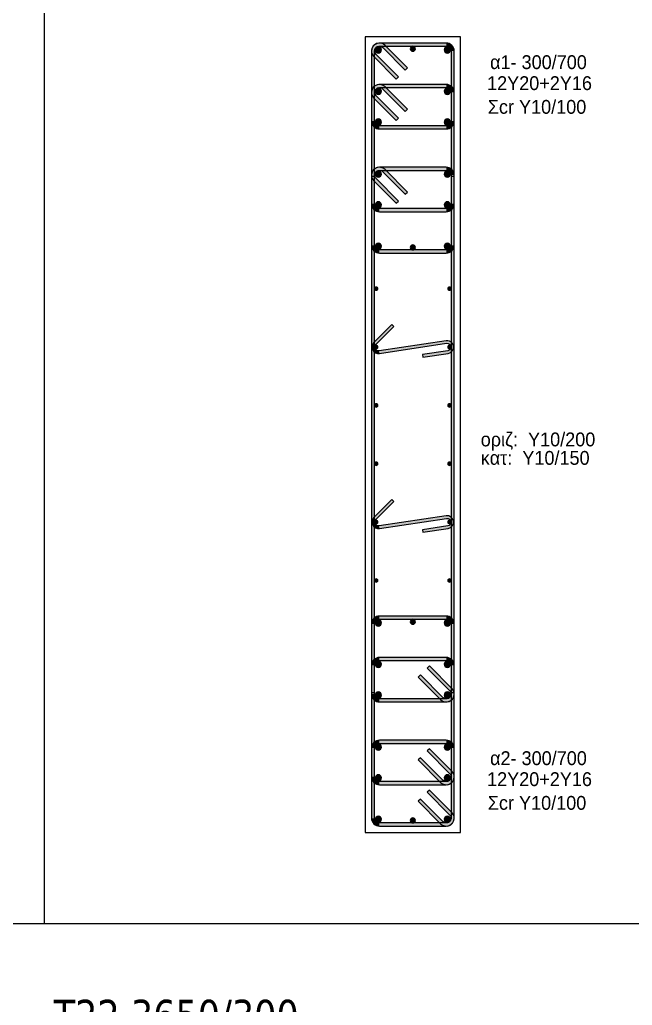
# Model space of a CAD drawing. Header units: millimetres. Extents: x -2171 to 1563, y -1758 to -1505.
# Drawn here: x 25.81 to 35.44, y -1616.9 to -1601.42 of the extents above; entities that cross this region are included whole.
import ezdxf

# ---------------------------------------------------------------- set-up
doc = ezdxf.new("R2010")
doc.units = ezdxf.units.MM
for name, color, linetype in [('Col_Det', 7, 'Continuous'), ('Col_Det_Fill', 7, 'Continuous'), ('Geo_Col_Pro_1', 7, 'Continuous'), ('pinakaki', 153, 'Continuous')]:
    doc.layers.add(name, color=color, linetype=linetype)
doc.styles.add('S1Arl22_b_934_161', font='arial.ttf', dxfattribs={"width": 0.933629, "height": 0.002175})
doc.styles.get("Standard").update_dxf_attribs({"font": 'tahoma.ttf'})

msp = doc.modelspace()

# ---------------------------------------------------------------- hatches: boundary and pattern name
at = {"layer": 'Col_Det_Fill'}
for color, points in [(252, [(31.5203, -1601.8606), (31.5556, -1601.8252, 0.6681786), (31.3422, -1601.9136), (31.3922, -1601.9136, -0.6681786)]), (252, [(31.4672, -1601.8386), (31.4672, -1601.7886, 0.6681786), (31.3788, -1602.002), (31.4142, -1601.9667, -0.6681786)]), (12, [(31.4496, -1601.846, 0.4142136), (31.3996, -1601.896, 0.4142136), (31.4496, -1601.946, 0.4142136), (31.4996, -1601.896, 0.4142136)]), (252, [(32.5172, -1601.8386), (32.5172, -1601.7886), (31.4672, -1601.7886), (31.4672, -1601.8386)]), (252, [(31.8738, -1602.2142), (31.9092, -1602.1788), (31.5556, -1601.8252), (31.5203, -1601.8606)]), (12, [(31.9923, -1601.8386, 0.4142136), (31.9523, -1601.8786, 0.4142136), (31.9923, -1601.9186, 0.4142136), (32.0323, -1601.8786, 0.4142136)]), (12, [(32.5349, -1601.846, 0.4142136), (32.4849, -1601.896, 0.4142136), (32.5349, -1601.946, 0.4142136), (32.5849, -1601.896, 0.4142136)]), (252, [(32.5922, -1601.9136), (32.6422, -1601.9136, 0.4142136), (32.5172, -1601.7886), (32.5172, -1601.8386, -0.4142136)]), (252, [(31.3922, -1601.9136), (31.3422, -1601.9136), (31.3422, -1604.9636), (31.3922, -1604.9636)]), (252, [(31.4142, -1601.9667), (31.3788, -1602.002), (31.7324, -1602.3556), (31.7677, -1602.3202)]), (252, [(32.5922, -1604.9636), (32.6422, -1604.9636), (32.6422, -1601.9136), (32.5922, -1601.9136)]), (252, [(31.5203, -1602.5106), (31.5556, -1602.4752, 0.6681786), (31.3422, -1602.5636), (31.3922, -1602.5636, -0.6681786)]), (252, [(31.4672, -1602.4886), (31.4672, -1602.4386, 0.6681786), (31.3788, -1602.652), (31.4142, -1602.6167, -0.6681786)]), (56, [(31.4496, -1602.496, 0.4142136), (31.3996, -1602.546, 0.4142136), (31.4496, -1602.596, 0.4142136), (31.4996, -1602.546, 0.4142136)]), (252, [(32.5172, -1602.4886), (32.5172, -1602.4386), (31.4672, -1602.4386), (31.4672, -1602.4886)]), (252, [(31.8738, -1602.8642), (31.9092, -1602.8288), (31.5556, -1602.4752), (31.5203, -1602.5106)]), (56, [(32.5349, -1602.496, 0.4142136), (32.4849, -1602.546, 0.4142136), (32.5349, -1602.596, 0.4142136), (32.5849, -1602.546, 0.4142136)]), (252, [(32.5922, -1602.5636), (32.6422, -1602.5636, 0.4142136), (32.5172, -1602.4386), (32.5172, -1602.4886, -0.4142136)]), (252, [(31.3922, -1602.5636), (31.3422, -1602.5636), (31.3422, -1603.0136), (31.3922, -1603.0136)]), (252, [(31.4142, -1602.6167), (31.3788, -1602.652), (31.7324, -1603.0056), (31.7677, -1602.9702)]), (252, [(32.5922, -1603.0136), (32.6422, -1603.0136), (32.6422, -1602.5636), (32.5922, -1602.5636)]), (56, [(31.4496, -1602.9813, 0.4142136), (31.3996, -1603.0313, 0.4142136), (31.4496, -1603.0813, 0.4142136), (31.4996, -1603.0313, 0.4142136)]), (56, [(32.5349, -1602.9813, 0.4142136), (32.4849, -1603.0313, 0.4142136), (32.5349, -1603.0813, 0.4142136), (32.5849, -1603.0313, 0.4142136)]), (252, [(31.3922, -1603.0136), (31.3422, -1603.0136, 0.4142136), (31.4672, -1603.1386), (31.4672, -1603.0886, -0.4142136)]), (252, [(31.4672, -1603.0886), (31.4672, -1603.1386), (32.5172, -1603.1386), (32.5172, -1603.0886)]), (252, [(32.5172, -1603.0886), (32.5172, -1603.1386, 0.4142136), (32.6422, -1603.0136), (32.5922, -1603.0136, -0.4142136)]), (252, [(31.5203, -1603.8106), (31.5556, -1603.7752, 0.6681786), (31.3422, -1603.8636), (31.3922, -1603.8636, -0.6681786)]), (252, [(31.4672, -1603.7886), (31.4672, -1603.7386, 0.6681786), (31.3788, -1603.952), (31.4142, -1603.9167, -0.6681786)]), (252, [(32.5172, -1603.7886), (32.5172, -1603.7386), (31.4672, -1603.7386), (31.4672, -1603.7886)]), (252, [(32.5922, -1603.8636), (32.6422, -1603.8636, 0.4142136), (32.5172, -1603.7386), (32.5172, -1603.7886, -0.4142136)]), (252, [(31.3922, -1603.8636), (31.3422, -1603.8636), (31.3422, -1604.3136), (31.3922, -1604.3136)]), (252, [(31.3922, -1603.8872), (31.3422, -1603.8872), (31.3422, -1611.9901), (31.3922, -1611.9901)]), (56, [(31.4496, -1603.796, 0.4142136), (31.3996, -1603.846, 0.4142136), (31.4496, -1603.896, 0.4142136), (31.4996, -1603.846, 0.4142136)]), (252, [(31.8738, -1604.1642), (31.9092, -1604.1288), (31.5556, -1603.7752), (31.5203, -1603.8106)]), (56, [(32.5349, -1603.796, 0.4142136), (32.4849, -1603.846, 0.4142136), (32.5349, -1603.896, 0.4142136), (32.5849, -1603.846, 0.4142136)]), (252, [(32.5922, -1604.3136), (32.6422, -1604.3136), (32.6422, -1603.8636), (32.5922, -1603.8636)]), (252, [(32.5922, -1611.9901), (32.6422, -1611.9901), (32.6422, -1603.8872), (32.5922, -1603.8872)]), (252, [(31.4142, -1603.9167), (31.3788, -1603.952), (31.7324, -1604.3056), (31.7677, -1604.2702)]), (252, [(31.3922, -1604.3136), (31.3422, -1604.3136, 0.4142136), (31.4672, -1604.4386), (31.4672, -1604.3886, -0.4142136)]), (56, [(31.4496, -1604.2813, 0.4142136), (31.3996, -1604.3313, 0.4142136), (31.4496, -1604.3813, 0.4142136), (31.4996, -1604.3313, 0.4142136)]), (56, [(32.5349, -1604.2813, 0.4142136), (32.4849, -1604.3313, 0.4142136), (32.5349, -1604.3813, 0.4142136), (32.5849, -1604.3313, 0.4142136)]), (252, [(32.5172, -1604.3886), (32.5172, -1604.4386, 0.4142136), (32.6422, -1604.3136), (32.5922, -1604.3136, -0.4142136)]), (252, [(31.4672, -1604.3886), (31.4672, -1604.4386), (32.5172, -1604.4386), (32.5172, -1604.3886)]), (252, [(31.3922, -1604.9636), (31.3422, -1604.9636, 0.4142136), (31.4672, -1605.0886), (31.4672, -1605.0386, -0.4142136)]), (12, [(31.4496, -1604.9313, 0.4142136), (31.3996, -1604.9813, 0.4142136), (31.4496, -1605.0313, 0.4142136), (31.4996, -1604.9813, 0.4142136)]), (12, [(31.9922, -1604.9586, 0.4142136), (31.9522, -1604.9986, 0.4142136), (31.9922, -1605.0386, 0.4142136), (32.0322, -1604.9986, 0.4142136)]), (12, [(32.5349, -1604.9313, 0.4142136), (32.4849, -1604.9813, 0.4142136), (32.5349, -1605.0313, 0.4142136), (32.5849, -1604.9813, 0.4142136)]), (252, [(32.5172, -1605.0386), (32.5172, -1605.0886, 0.4142136), (32.6422, -1604.9636), (32.5922, -1604.9636, -0.4142136)]), (252, [(31.4672, -1605.0386), (31.4672, -1605.0886), (32.5172, -1605.0886), (32.5172, -1605.0386)]), (133, [(31.4172, -1605.6724, 0.4142136), (31.4422, -1605.6474, 0.4142136), (31.4172, -1605.6224, 0.4142136), (31.3922, -1605.6474, 0.4142136)]), (133, [(32.5672, -1605.6724, 0.4142136), (32.5922, -1605.6474, 0.4142136), (32.5672, -1605.6224, 0.4142136), (32.5422, -1605.6474, 0.4142136)]), (252, [(31.3815, -1606.4932), (31.4098, -1606.5215), (31.6926, -1606.2386), (31.6644, -1606.2104)]), (252, [(31.467, -1606.6628), (31.4611, -1606.6232, -0.7233449), (31.4098, -1606.5215), (31.3815, -1606.4932, 0.7233449)]), (133, [(31.4172, -1606.5889, 0.4142136), (31.4422, -1606.5639, 0.4142136), (31.4172, -1606.5389, 0.4142136), (31.3922, -1606.5639, 0.4142136)]), (252, [(32.5233, -1606.5046), (32.5174, -1606.465), (31.4611, -1606.6232), (31.467, -1606.6628)]), (252, [(32.5411, -1606.6232), (32.547, -1606.6628, 1), (32.5174, -1606.465), (32.5233, -1606.5046, -1)]), (133, [(32.5672, -1606.5889, 0.4142136), (32.5922, -1606.5639, 0.4142136), (32.5672, -1606.5389, 0.4142136), (32.5422, -1606.5639, 0.4142136)]), (252, [(32.1455, -1606.6825), (32.1515, -1606.7221), (32.547, -1606.6628), (32.5411, -1606.6232)]), (133, [(31.4172, -1607.5054, 0.4142136), (31.4422, -1607.4804, 0.4142136), (31.4172, -1607.4554, 0.4142136), (31.3922, -1607.4804, 0.4142136)]), (133, [(32.5672, -1607.5054, 0.4142136), (32.5922, -1607.4804, 0.4142136), (32.5672, -1607.4554, 0.4142136), (32.5422, -1607.4804, 0.4142136)]), (133, [(31.4172, -1608.4219, 0.4142136), (31.4422, -1608.3969, 0.4142136), (31.4172, -1608.3719, 0.4142136), (31.3922, -1608.3969, 0.4142136)]), (133, [(32.5672, -1608.4219, 0.4142136), (32.5922, -1608.3969, 0.4142136), (32.5672, -1608.3719, 0.4142136), (32.5422, -1608.3969, 0.4142136)]), (252, [(31.3815, -1609.2426), (31.4098, -1609.2709), (31.6926, -1608.9881), (31.6644, -1608.9598)]), (252, [(31.467, -1609.4123), (31.4611, -1609.3727, -0.7233449), (31.4098, -1609.2709), (31.3815, -1609.2426, 0.7233449)]), (133, [(31.4172, -1609.3384, 0.4142136), (31.4422, -1609.3134, 0.4142136), (31.4172, -1609.2884, 0.4142136), (31.3922, -1609.3134, 0.4142136)]), (252, [(32.5233, -1609.254), (32.5174, -1609.2145), (31.4611, -1609.3727), (31.467, -1609.4123)]), (252, [(32.5411, -1609.3727), (32.547, -1609.4123, 1), (32.5174, -1609.2145), (32.5233, -1609.254, -1)]), (133, [(32.5672, -1609.3384, 0.4142136), (32.5922, -1609.3134, 0.4142136), (32.5672, -1609.2884, 0.4142136), (32.5422, -1609.3134, 0.4142136)]), (252, [(32.1455, -1609.432), (32.1515, -1609.4715), (32.547, -1609.4123), (32.5411, -1609.3727)]), (133, [(31.4172, -1610.2549, 0.4142136), (31.4422, -1610.2299, 0.4142136), (31.4172, -1610.2049, 0.4142136), (31.3922, -1610.2299, 0.4142136)]), (133, [(32.5672, -1610.2549, 0.4142136), (32.5922, -1610.2299, 0.4142136), (32.5672, -1610.2049, 0.4142136), (32.5422, -1610.2299, 0.4142136)]), (252, [(31.4672, -1610.8386), (31.4672, -1610.7886, 0.4142136), (31.3422, -1610.9136), (31.3922, -1610.9136, -0.4142136)]), (12, [(31.4496, -1610.946, 0.4142136), (31.4996, -1610.896, 0.4142136), (31.4496, -1610.846, 0.4142136), (31.3996, -1610.896, 0.4142136)]), (252, [(32.5172, -1610.8386), (32.5172, -1610.7886), (31.4672, -1610.7886), (31.4672, -1610.8386)]), (12, [(31.9923, -1610.9186, 0.4142136), (32.0323, -1610.8786, 0.4142136), (31.9923, -1610.8386, 0.4142136), (31.9523, -1610.8786, 0.4142136)]), (12, [(32.5349, -1610.946, 0.4142136), (32.5849, -1610.896, 0.4142136), (32.5349, -1610.846, 0.4142136), (32.4849, -1610.896, 0.4142136)]), (252, [(32.5922, -1610.9136), (32.6422, -1610.9136, 0.4142136), (32.5172, -1610.7886), (32.5172, -1610.8386, -0.4142136)]), (252, [(31.3922, -1610.9136), (31.3422, -1610.9136), (31.3422, -1613.9636), (31.3922, -1613.9636)]), (252, [(32.5922, -1613.9636), (32.6422, -1613.9636), (32.6422, -1610.9136), (32.5922, -1610.9136)]), (252, [(31.4672, -1611.4886), (31.4672, -1611.4386, 0.4142136), (31.3422, -1611.5636), (31.3922, -1611.5636, -0.4142136)]), (56, [(31.4496, -1611.596, 0.4142136), (31.4996, -1611.546, 0.4142136), (31.4496, -1611.496, 0.4142136), (31.3996, -1611.546, 0.4142136)]), (252, [(32.5172, -1611.4886), (32.5172, -1611.4386), (31.4672, -1611.4386), (31.4672, -1611.4886)]), (56, [(32.5349, -1611.596, 0.4142136), (32.5849, -1611.546, 0.4142136), (32.5349, -1611.496, 0.4142136), (32.4849, -1611.546, 0.4142136)]), (252, [(32.5922, -1611.5636), (32.6422, -1611.5636, 0.4142136), (32.5172, -1611.4386), (32.5172, -1611.4886, -0.4142136)]), (252, [(31.3922, -1611.5636), (31.3422, -1611.5636), (31.3422, -1612.0136), (31.3922, -1612.0136)]), (252, [(32.5703, -1611.9606), (32.6056, -1611.9252), (32.2521, -1611.5717), (32.2167, -1611.607)]), (252, [(32.5922, -1612.0136), (32.6422, -1612.0136), (32.6422, -1611.5636), (32.5922, -1611.5636)]), (252, [(32.1106, -1611.7131), (32.0753, -1611.7485), (32.4288, -1612.102), (32.4642, -1612.0667)]), (252, [(32.5172, -1612.0886), (32.5172, -1612.1386, 0.6681786), (32.6056, -1611.9252), (32.5703, -1611.9606, -0.6681786)]), (252, [(31.3922, -1612.0136), (31.3422, -1612.0136, 0.4142136), (31.4672, -1612.1386), (31.4672, -1612.0886, -0.4142136)]), (56, [(31.4496, -1612.0813, 0.4142136), (31.4996, -1612.0313, 0.4142136), (31.4496, -1611.9813, 0.4142136), (31.3996, -1612.0313, 0.4142136)]), (252, [(31.4672, -1612.0886), (31.4672, -1612.1386), (32.5172, -1612.1386), (32.5172, -1612.0886)]), (252, [(32.4642, -1612.0667), (32.4288, -1612.102, 0.6681786), (32.6422, -1612.0136), (32.5922, -1612.0136, -0.6681786)]), (56, [(32.5349, -1612.0813, 0.4142136), (32.5849, -1612.0313, 0.4142136), (32.5349, -1611.9813, 0.4142136), (32.4849, -1612.0313, 0.4142136)]), (252, [(31.4672, -1612.7886), (31.4672, -1612.7386, 0.4142136), (31.3422, -1612.8636), (31.3922, -1612.8636, -0.4142136)]), (252, [(31.3922, -1612.8636), (31.3422, -1612.8636), (31.3422, -1613.3136), (31.3922, -1613.3136)]), (56, [(31.4496, -1612.896, 0.4142136), (31.4996, -1612.846, 0.4142136), (31.4496, -1612.796, 0.4142136), (31.3996, -1612.846, 0.4142136)]), (252, [(32.5172, -1612.7886), (32.5172, -1612.7386), (31.4672, -1612.7386), (31.4672, -1612.7886)]), (252, [(32.5703, -1613.2606), (32.6056, -1613.2252), (32.2521, -1612.8717), (32.2167, -1612.907)]), (56, [(32.5349, -1612.896, 0.4142136), (32.5849, -1612.846, 0.4142136), (32.5349, -1612.796, 0.4142136), (32.4849, -1612.846, 0.4142136)]), (252, [(32.5922, -1612.8636), (32.6422, -1612.8636, 0.4142136), (32.5172, -1612.7386), (32.5172, -1612.7886, -0.4142136)]), (252, [(32.5922, -1613.3136), (32.6422, -1613.3136), (32.6422, -1612.8636), (32.5922, -1612.8636)]), (252, [(32.1106, -1613.0131), (32.0753, -1613.0485), (32.4288, -1613.402), (32.4642, -1613.3667)]), (252, [(31.3922, -1613.3136), (31.3422, -1613.3136, 0.4142136), (31.4672, -1613.4386), (31.4672, -1613.3886, -0.4142136)]), (56, [(31.4496, -1613.3813, 0.4142136), (31.4996, -1613.3313, 0.4142136), (31.4496, -1613.2813, 0.4142136), (31.3996, -1613.3313, 0.4142136)]), (252, [(32.4642, -1613.3667), (32.4288, -1613.402, 0.6681786), (32.6422, -1613.3136), (32.5922, -1613.3136, -0.6681786)]), (56, [(32.5349, -1613.3813, 0.4142136), (32.5849, -1613.3313, 0.4142136), (32.5349, -1613.2813, 0.4142136), (32.4849, -1613.3313, 0.4142136)]), (252, [(32.5172, -1613.3886), (32.5172, -1613.4386, 0.6681786), (32.6056, -1613.2252), (32.5703, -1613.2606, -0.6681786)]), (252, [(31.4672, -1613.3886), (31.4672, -1613.4386), (32.5172, -1613.4386), (32.5172, -1613.3886)]), (252, [(32.1106, -1613.6631), (32.0753, -1613.6985), (32.4288, -1614.052), (32.4642, -1614.0167)]), (252, [(32.5703, -1613.9106), (32.6056, -1613.8752), (32.2521, -1613.5217), (32.2167, -1613.557)]), (252, [(31.3922, -1613.9636), (31.3422, -1613.9636, 0.4142136), (31.4672, -1614.0886), (31.4672, -1614.0386, -0.4142136)]), (12, [(31.4496, -1614.0313, 0.4142136), (31.4996, -1613.9813, 0.4142136), (31.4496, -1613.9313, 0.4142136), (31.3996, -1613.9813, 0.4142136)]), (12, [(31.9922, -1614.0386, 0.4142136), (32.0322, -1613.9986, 0.4142136), (31.9922, -1613.9586, 0.4142136), (31.9522, -1613.9986, 0.4142136)]), (252, [(32.4642, -1614.0167), (32.4288, -1614.052, 0.6681786), (32.6422, -1613.9636), (32.5922, -1613.9636, -0.6681786)]), (12, [(32.5349, -1614.0313, 0.4142136), (32.5849, -1613.9813, 0.4142136), (32.5349, -1613.9313, 0.4142136), (32.4849, -1613.9813, 0.4142136)]), (252, [(32.5172, -1614.0386), (32.5172, -1614.0886, 0.6681786), (32.6056, -1613.8752), (32.5703, -1613.9106, -0.6681786)]), (252, [(31.4672, -1614.0386), (31.4672, -1614.0886), (32.5172, -1614.0886), (32.5172, -1614.0386)])]:
    msp.add_hatch(color=color, dxfattribs=at).paths.add_polyline_path(points)

# ---------------------------------------------------------------- linework, layer by layer
at = {"layer": 'Col_Det', "color": 7}
for points in [[(32.7422, -1601.6886), (31.2422, -1601.6886)], [(31.2422, -1601.6886), (31.2422, -1614.1886)], [(32.7422, -1614.1886), (32.7422, -1601.6886)], [(32.5172, -1601.7886), (31.4672, -1601.7886)], [(31.4672, -1601.8386), (32.5172, -1601.8386)], [(31.5203, -1601.8606), (31.8738, -1602.2142)], [(31.9092, -1602.1788), (31.5556, -1601.8252)], [(31.3422, -1601.9136), (31.3422, -1604.9636)], [(31.3788, -1602.002), (31.7324, -1602.3556)], [(31.3922, -1604.9636), (31.3922, -1601.9136)], [(31.7677, -1602.3202), (31.4142, -1601.9667)], [(32.5922, -1601.9136), (32.5922, -1604.9636)], [(32.6422, -1604.9636), (32.6422, -1601.9136)], [(31.8738, -1602.2142), (31.9092, -1602.1788)], [(31.7324, -1602.3556), (31.7677, -1602.3202)], [(32.5172, -1602.4386), (31.4672, -1602.4386)], [(31.4672, -1602.4886), (32.5172, -1602.4886)], [(31.5203, -1602.5106), (31.8738, -1602.8642)], [(31.9092, -1602.8288), (31.5556, -1602.4752)], [(31.3422, -1602.5636), (31.3422, -1603.0136)], [(31.3788, -1602.652), (31.7324, -1603.0056)], [(31.3922, -1603.0136), (31.3922, -1602.5636)], [(31.7677, -1602.9702), (31.4142, -1602.6167)], [(32.5922, -1602.5636), (32.5922, -1603.0136)], [(32.6422, -1603.0136), (32.6422, -1602.5636)], [(31.7324, -1603.0056), (31.7677, -1602.9702)], [(31.8738, -1602.8642), (31.9092, -1602.8288)], [(32.5172, -1603.0886), (31.4672, -1603.0886)], [(31.4672, -1603.1386), (32.5172, -1603.1386)], [(32.5172, -1603.7386), (31.4672, -1603.7386)], [(31.3422, -1603.8636), (31.3422, -1604.3136)], [(31.3922, -1603.8872), (31.3422, -1603.8872)], [(31.3422, -1603.8872), (31.3422, -1611.9901)], [(31.3922, -1604.3136), (31.3922, -1603.8636)], [(31.3922, -1611.9901), (31.3922, -1603.8872)], [(31.4672, -1603.7886), (32.5172, -1603.7886)], [(31.5203, -1603.8106), (31.8738, -1604.1642)], [(31.9092, -1604.1288), (31.5556, -1603.7752)], [(32.5922, -1603.8636), (32.5922, -1604.3136)], [(32.6422, -1603.8872), (32.5922, -1603.8872)], [(32.5922, -1603.8872), (32.5922, -1611.9901)], [(32.6422, -1604.3136), (32.6422, -1603.8636)], [(32.6422, -1611.9901), (32.6422, -1603.8872)], [(31.3788, -1603.952), (31.7324, -1604.3056)], [(31.7677, -1604.2702), (31.4142, -1603.9167)], [(31.8738, -1604.1642), (31.9092, -1604.1288)], [(31.7324, -1604.3056), (31.7677, -1604.2702)], [(32.5172, -1604.3886), (31.4672, -1604.3886)], [(31.4672, -1604.4386), (32.5172, -1604.4386)], [(32.5172, -1605.0386), (31.4672, -1605.0386)], [(31.4672, -1605.0886), (32.5172, -1605.0886)], [(31.6644, -1606.2104), (31.3815, -1606.4932)], [(31.6926, -1606.2386), (31.6644, -1606.2104)], [(31.4098, -1606.5215), (31.6926, -1606.2386)], [(32.5174, -1606.465), (31.4611, -1606.6232)], [(31.467, -1606.6628), (32.5233, -1606.5046)], [(32.5411, -1606.6232), (32.1455, -1606.6825)], [(32.1455, -1606.6825), (32.1515, -1606.7221)], [(32.1515, -1606.7221), (32.547, -1606.6628)], [(31.6644, -1608.9598), (31.3815, -1609.2426)], [(31.4098, -1609.2709), (31.6926, -1608.9881)], [(31.6926, -1608.9881), (31.6644, -1608.9598)], [(32.5174, -1609.2145), (31.4611, -1609.3727)], [(31.467, -1609.4123), (32.5233, -1609.254)], [(32.5411, -1609.3727), (32.1455, -1609.432)], [(32.1455, -1609.432), (32.1515, -1609.4715)], [(32.1515, -1609.4715), (32.547, -1609.4123)], [(32.5172, -1610.7886), (31.4672, -1610.7886)], [(31.4672, -1610.8386), (32.5172, -1610.8386)], [(31.3422, -1610.9136), (31.3422, -1613.9636)], [(31.3922, -1613.9636), (31.3922, -1610.9136)], [(32.5922, -1610.9136), (32.5922, -1613.9636)], [(32.6422, -1613.9636), (32.6422, -1610.9136)], [(32.5172, -1611.4386), (31.4672, -1611.4386)], [(31.4672, -1611.4886), (32.5172, -1611.4886)], [(31.3422, -1611.5636), (31.3422, -1612.0136)], [(31.3922, -1612.0136), (31.3922, -1611.5636)], [(32.2521, -1611.5717), (32.2167, -1611.607)], [(32.2167, -1611.607), (32.5703, -1611.9606)], [(32.6056, -1611.9252), (32.2521, -1611.5717)], [(32.5922, -1611.5636), (32.5922, -1612.0136)], [(32.6422, -1612.0136), (32.6422, -1611.5636)], [(32.1106, -1611.7131), (32.0753, -1611.7485)], [(32.0753, -1611.7485), (32.4288, -1612.102)], [(32.4642, -1612.0667), (32.1106, -1611.7131)], [(31.3422, -1611.9901), (31.3922, -1611.9901)], [(32.5172, -1612.0886), (31.4672, -1612.0886)], [(32.5922, -1611.9901), (32.6422, -1611.9901)], [(31.4672, -1612.1386), (32.5172, -1612.1386)], [(31.3422, -1612.8636), (31.3422, -1613.3136)], [(31.3922, -1613.3136), (31.3922, -1612.8636)], [(32.5172, -1612.7386), (31.4672, -1612.7386)], [(31.4672, -1612.7886), (32.5172, -1612.7886)], [(32.2521, -1612.8717), (32.2167, -1612.907)], [(32.6056, -1613.2252), (32.2521, -1612.8717)], [(32.5922, -1612.8636), (32.5922, -1613.3136)], [(32.6422, -1613.3136), (32.6422, -1612.8636)], [(32.1106, -1613.0131), (32.0753, -1613.0485)], [(32.4642, -1613.3667), (32.1106, -1613.0131)], [(32.2167, -1612.907), (32.5703, -1613.2606)], [(32.0753, -1613.0485), (32.4288, -1613.402)], [(32.5172, -1613.3886), (31.4672, -1613.3886)], [(31.4672, -1613.4386), (32.5172, -1613.4386)], [(32.1106, -1613.6631), (32.0753, -1613.6985)], [(32.4642, -1614.0167), (32.1106, -1613.6631)], [(32.2521, -1613.5217), (32.2167, -1613.557)], [(32.2167, -1613.557), (32.5703, -1613.9106)], [(32.6056, -1613.8752), (32.2521, -1613.5217)], [(32.0753, -1613.6985), (32.4288, -1614.052)], [(32.5172, -1614.0386), (31.4672, -1614.0386)], [(31.4672, -1614.0886), (32.5172, -1614.0886)], [(31.2422, -1614.1886), (32.7422, -1614.1886)]]:
    msp.add_lwpolyline(points, dxfattribs=at)
for points in [[(31.5556, -1601.8252, 0.6681786), (31.3422, -1601.9136)], [(31.4672, -1601.7886, 0.6681786), (31.3788, -1602.002)], [(31.3922, -1601.9136, -0.6681786), (31.5203, -1601.8606, -0.6681786)], [(31.4142, -1601.9667, -0.6681786), (31.4672, -1601.8386, -0.6681786)], [(31.4496, -1601.846, 0.4142136), (31.3996, -1601.896, 0.4142136)], [(31.3996, -1601.896, 0.4142136), (31.4496, -1601.946, 0.4142136)], [(31.4996, -1601.896, 0.4142136), (31.4496, -1601.846, 0.4142136)], [(31.4496, -1601.946, 0.4142136), (31.4996, -1601.896, 0.4142136)], [(31.9923, -1601.8386, 0.4142136), (31.9523, -1601.8786, 0.4142136)], [(31.9523, -1601.8786, 0.4142136), (31.9923, -1601.9186, 0.4142136)], [(32.0323, -1601.8786, 0.4142136), (31.9923, -1601.8386, 0.4142136)], [(31.9923, -1601.9186, 0.4142136), (32.0323, -1601.8786, 0.4142136)], [(32.5349, -1601.846, 0.4142136), (32.4849, -1601.896, 0.4142136)], [(32.4849, -1601.896, 0.4142136), (32.5349, -1601.946, 0.4142136)], [(32.6422, -1601.9136, 0.4142136), (32.5172, -1601.7886)], [(32.5172, -1601.8386, -0.4142136), (32.5922, -1601.9136, -0.4142136)], [(32.5849, -1601.896, 0.4142136), (32.5349, -1601.846, 0.4142136)], [(32.5349, -1601.946, 0.4142136), (32.5849, -1601.896, 0.4142136)], [(31.5556, -1602.4752, 0.6681786), (31.3422, -1602.5636)], [(31.4672, -1602.4386, 0.6681786), (31.3788, -1602.652)], [(31.3922, -1602.5636, -0.6681786), (31.5203, -1602.5106, -0.6681786)], [(31.4142, -1602.6167, -0.6681786), (31.4672, -1602.4886, -0.6681786)], [(31.4496, -1602.496, 0.4142136), (31.3996, -1602.546, 0.4142136)], [(31.4996, -1602.546, 0.4142136), (31.4496, -1602.496, 0.4142136)], [(32.5349, -1602.496, 0.4142136), (32.4849, -1602.546, 0.4142136)], [(32.6422, -1602.5636, 0.4142136), (32.5172, -1602.4386)], [(32.5172, -1602.4886, -0.4142136), (32.5922, -1602.5636, -0.4142136)], [(32.5849, -1602.546, 0.4142136), (32.5349, -1602.496, 0.4142136)], [(31.3996, -1602.546, 0.4142136), (31.4496, -1602.596, 0.4142136)], [(31.4496, -1602.596, 0.4142136), (31.4996, -1602.546, 0.4142136)], [(32.4849, -1602.546, 0.4142136), (32.5349, -1602.596, 0.4142136)], [(32.5349, -1602.596, 0.4142136), (32.5849, -1602.546, 0.4142136)], [(31.4496, -1602.9813, 0.4142136), (31.3996, -1603.0313, 0.4142136)], [(31.4996, -1603.0313, 0.4142136), (31.4496, -1602.9813, 0.4142136)], [(32.5349, -1602.9813, 0.4142136), (32.4849, -1603.0313, 0.4142136)], [(32.5849, -1603.0313, 0.4142136), (32.5349, -1602.9813, 0.4142136)], [(31.3422, -1603.0136, 0.4142136), (31.4672, -1603.1386)], [(31.4672, -1603.0886, -0.4142136), (31.3922, -1603.0136, -0.4142136)], [(31.3996, -1603.0313, 0.4142136), (31.4496, -1603.0813, 0.4142136)], [(31.4496, -1603.0813, 0.4142136), (31.4996, -1603.0313, 0.4142136)], [(32.4849, -1603.0313, 0.4142136), (32.5349, -1603.0813, 0.4142136)], [(32.5172, -1603.1386, 0.4142136), (32.6422, -1603.0136)], [(32.5922, -1603.0136, -0.4142136), (32.5172, -1603.0886, -0.4142136)], [(32.5349, -1603.0813, 0.4142136), (32.5849, -1603.0313, 0.4142136)], [(31.5556, -1603.7752, 0.6681786), (31.3422, -1603.8636)], [(31.4672, -1603.7386, 0.6681786), (31.3788, -1603.952)], [(32.6422, -1603.8636, 0.4142136), (32.5172, -1603.7386)], [(31.3922, -1603.8636, -0.6681786), (31.5203, -1603.8106, -0.6681786)], [(31.4142, -1603.9167, -0.6681786), (31.4672, -1603.7886, -0.6681786)], [(31.4496, -1603.796, 0.4142136), (31.3996, -1603.846, 0.4142136)], [(31.3996, -1603.846, 0.4142136), (31.4496, -1603.896, 0.4142136)], [(31.4996, -1603.846, 0.4142136), (31.4496, -1603.796, 0.4142136)], [(31.4496, -1603.896, 0.4142136), (31.4996, -1603.846, 0.4142136)], [(32.5349, -1603.796, 0.4142136), (32.4849, -1603.846, 0.4142136)], [(32.4849, -1603.846, 0.4142136), (32.5349, -1603.896, 0.4142136)], [(32.5172, -1603.7886, -0.4142136), (32.5922, -1603.8636, -0.4142136)], [(32.5849, -1603.846, 0.4142136), (32.5349, -1603.796, 0.4142136)], [(32.5349, -1603.896, 0.4142136), (32.5849, -1603.846, 0.4142136)], [(31.3422, -1604.3136, 0.4142136), (31.4672, -1604.4386)], [(31.4672, -1604.3886, -0.4142136), (31.3922, -1604.3136, -0.4142136)], [(31.4496, -1604.2813, 0.4142136), (31.3996, -1604.3313, 0.4142136)], [(31.3996, -1604.3313, 0.4142136), (31.4496, -1604.3813, 0.4142136)], [(31.4996, -1604.3313, 0.4142136), (31.4496, -1604.2813, 0.4142136)], [(31.4496, -1604.3813, 0.4142136), (31.4996, -1604.3313, 0.4142136)], [(32.5349, -1604.2813, 0.4142136), (32.4849, -1604.3313, 0.4142136)], [(32.4849, -1604.3313, 0.4142136), (32.5349, -1604.3813, 0.4142136)], [(32.5172, -1604.4386, 0.4142136), (32.6422, -1604.3136)], [(32.5922, -1604.3136, -0.4142136), (32.5172, -1604.3886, -0.4142136)], [(32.5849, -1604.3313, 0.4142136), (32.5349, -1604.2813, 0.4142136)], [(32.5349, -1604.3813, 0.4142136), (32.5849, -1604.3313, 0.4142136)], [(31.3422, -1604.9636, 0.4142136), (31.4672, -1605.0886)], [(31.4672, -1605.0386, -0.4142136), (31.3922, -1604.9636, -0.4142136)], [(31.4496, -1604.9313, 0.4142136), (31.3996, -1604.9813, 0.4142136)], [(31.3996, -1604.9813, 0.4142136), (31.4496, -1605.0313, 0.4142136)], [(31.4996, -1604.9813, 0.4142136), (31.4496, -1604.9313, 0.4142136)], [(31.4496, -1605.0313, 0.4142136), (31.4996, -1604.9813, 0.4142136)], [(31.9922, -1604.9586, 0.4142136), (31.9522, -1604.9986, 0.4142136)], [(32.0322, -1604.9986, 0.4142136), (31.9922, -1604.9586, 0.4142136)], [(32.5349, -1604.9313, 0.4142136), (32.4849, -1604.9813, 0.4142136)], [(32.4849, -1604.9813, 0.4142136), (32.5349, -1605.0313, 0.4142136)], [(32.5172, -1605.0886, 0.4142136), (32.6422, -1604.9636)], [(32.5922, -1604.9636, -0.4142136), (32.5172, -1605.0386, -0.4142136)], [(32.5849, -1604.9813, 0.4142136), (32.5349, -1604.9313, 0.4142136)], [(32.5349, -1605.0313, 0.4142136), (32.5849, -1604.9813, 0.4142136)], [(31.9522, -1604.9986, 0.4142136), (31.9922, -1605.0386, 0.4142136)], [(31.9922, -1605.0386, 0.4142136), (32.0322, -1604.9986, 0.4142136)], [(31.4172, -1605.6224, 0.4142136), (31.3922, -1605.6474, 0.4142136)], [(31.3922, -1605.6474, 0.4142136), (31.4172, -1605.6724, 0.4142136)], [(31.4422, -1605.6474, 0.4142136), (31.4172, -1605.6224, 0.4142136)], [(31.4172, -1605.6724, 0.4142136), (31.4422, -1605.6474, 0.4142136)], [(32.5672, -1605.6224, 0.4142136), (32.5422, -1605.6474, 0.4142136)], [(32.5422, -1605.6474, 0.4142136), (32.5672, -1605.6724, 0.4142136)], [(32.5922, -1605.6474, 0.4142136), (32.5672, -1605.6224, 0.4142136)], [(32.5672, -1605.6724, 0.4142136), (32.5922, -1605.6474, 0.4142136)], [(31.3815, -1606.4932, 0.7233449), (31.467, -1606.6628, 0.7233449)], [(31.4611, -1606.6232, -0.7233449), (31.4098, -1606.5215)], [(31.4172, -1606.5389, 0.4142136), (31.3922, -1606.5639, 0.4142136)], [(31.4422, -1606.5639, 0.4142136), (31.4172, -1606.5389, 0.4142136)], [(32.547, -1606.6628, 1), (32.5174, -1606.465)], [(32.5233, -1606.5046, -1), (32.5411, -1606.6232, -1)], [(32.5672, -1606.5389, 0.4142136), (32.5422, -1606.5639, 0.4142136)], [(32.5922, -1606.5639, 0.4142136), (32.5672, -1606.5389, 0.4142136)], [(31.3922, -1606.5639, 0.4142136), (31.4172, -1606.5889, 0.4142136)], [(31.4172, -1606.5889, 0.4142136), (31.4422, -1606.5639, 0.4142136)], [(32.5422, -1606.5639, 0.4142136), (32.5672, -1606.5889, 0.4142136)], [(32.5672, -1606.5889, 0.4142136), (32.5922, -1606.5639, 0.4142136)], [(31.4172, -1607.4554, 0.4142136), (31.3922, -1607.4804, 0.4142136)], [(31.4422, -1607.4804, 0.4142136), (31.4172, -1607.4554, 0.4142136)], [(32.5672, -1607.4554, 0.4142136), (32.5422, -1607.4804, 0.4142136)], [(32.5922, -1607.4804, 0.4142136), (32.5672, -1607.4554, 0.4142136)], [(31.3922, -1607.4804, 0.4142136), (31.4172, -1607.5054, 0.4142136)], [(31.4172, -1607.5054, 0.4142136), (31.4422, -1607.4804, 0.4142136)], [(32.5422, -1607.4804, 0.4142136), (32.5672, -1607.5054, 0.4142136)], [(32.5672, -1607.5054, 0.4142136), (32.5922, -1607.4804, 0.4142136)], [(31.4172, -1608.3719, 0.4142136), (31.3922, -1608.3969, 0.4142136)], [(31.3922, -1608.3969, 0.4142136), (31.4172, -1608.4219, 0.4142136)], [(31.4422, -1608.3969, 0.4142136), (31.4172, -1608.3719, 0.4142136)], [(31.4172, -1608.4219, 0.4142136), (31.4422, -1608.3969, 0.4142136)], [(32.5672, -1608.3719, 0.4142136), (32.5422, -1608.3969, 0.4142136)], [(32.5422, -1608.3969, 0.4142136), (32.5672, -1608.4219, 0.4142136)], [(32.5922, -1608.3969, 0.4142136), (32.5672, -1608.3719, 0.4142136)], [(32.5672, -1608.4219, 0.4142136), (32.5922, -1608.3969, 0.4142136)], [(31.3815, -1609.2426, 0.7233449), (31.467, -1609.4123, 0.7233449)], [(31.4611, -1609.3727, -0.7233449), (31.4098, -1609.2709)], [(31.4172, -1609.2884, 0.4142136), (31.3922, -1609.3134, 0.4142136)], [(31.3922, -1609.3134, 0.4142136), (31.4172, -1609.3384, 0.4142136)], [(31.4422, -1609.3134, 0.4142136), (31.4172, -1609.2884, 0.4142136)], [(31.4172, -1609.3384, 0.4142136), (31.4422, -1609.3134, 0.4142136)], [(32.547, -1609.4123, 1), (32.5174, -1609.2145)], [(32.5233, -1609.254, -1), (32.5411, -1609.3727, -1)], [(32.5672, -1609.2884, 0.4142136), (32.5422, -1609.3134, 0.4142136)], [(32.5422, -1609.3134, 0.4142136), (32.5672, -1609.3384, 0.4142136)], [(32.5922, -1609.3134, 0.4142136), (32.5672, -1609.2884, 0.4142136)], [(32.5672, -1609.3384, 0.4142136), (32.5922, -1609.3134, 0.4142136)], [(31.4172, -1610.2049, 0.4142136), (31.3922, -1610.2299, 0.4142136)], [(31.3922, -1610.2299, 0.4142136), (31.4172, -1610.2549, 0.4142136)], [(31.4422, -1610.2299, 0.4142136), (31.4172, -1610.2049, 0.4142136)], [(31.4172, -1610.2549, 0.4142136), (31.4422, -1610.2299, 0.4142136)], [(32.5672, -1610.2049, 0.4142136), (32.5422, -1610.2299, 0.4142136)], [(32.5422, -1610.2299, 0.4142136), (32.5672, -1610.2549, 0.4142136)], [(32.5922, -1610.2299, 0.4142136), (32.5672, -1610.2049, 0.4142136)], [(32.5672, -1610.2549, 0.4142136), (32.5922, -1610.2299, 0.4142136)], [(31.4672, -1610.7886, 0.4142136), (31.3422, -1610.9136)], [(31.3922, -1610.9136, -0.4142136), (31.4672, -1610.8386, -0.4142136)], [(31.4496, -1610.846, 0.4142136), (31.3996, -1610.896, 0.4142136)], [(31.4996, -1610.896, 0.4142136), (31.4496, -1610.846, 0.4142136)], [(31.9923, -1610.8386, 0.4142136), (31.9523, -1610.8786, 0.4142136)], [(32.0323, -1610.8786, 0.4142136), (31.9923, -1610.8386, 0.4142136)], [(32.5349, -1610.846, 0.4142136), (32.4849, -1610.896, 0.4142136)], [(32.6422, -1610.9136, 0.4142136), (32.5172, -1610.7886)], [(32.5172, -1610.8386, -0.4142136), (32.5922, -1610.9136, -0.4142136)], [(32.5849, -1610.896, 0.4142136), (32.5349, -1610.846, 0.4142136)], [(31.3996, -1610.896, 0.4142136), (31.4496, -1610.946, 0.4142136)], [(31.4496, -1610.946, 0.4142136), (31.4996, -1610.896, 0.4142136)], [(31.9523, -1610.8786, 0.4142136), (31.9923, -1610.9186, 0.4142136)], [(31.9923, -1610.9186, 0.4142136), (32.0323, -1610.8786, 0.4142136)], [(32.4849, -1610.896, 0.4142136), (32.5349, -1610.946, 0.4142136)], [(32.5349, -1610.946, 0.4142136), (32.5849, -1610.896, 0.4142136)], [(31.4672, -1611.4386, 0.4142136), (31.3422, -1611.5636)], [(31.3922, -1611.5636, -0.4142136), (31.4672, -1611.4886, -0.4142136)], [(31.4496, -1611.496, 0.4142136), (31.3996, -1611.546, 0.4142136)], [(31.4996, -1611.546, 0.4142136), (31.4496, -1611.496, 0.4142136)], [(32.5349, -1611.496, 0.4142136), (32.4849, -1611.546, 0.4142136)], [(32.6422, -1611.5636, 0.4142136), (32.5172, -1611.4386)], [(32.5172, -1611.4886, -0.4142136), (32.5922, -1611.5636, -0.4142136)], [(32.5849, -1611.546, 0.4142136), (32.5349, -1611.496, 0.4142136)], [(31.3996, -1611.546, 0.4142136), (31.4496, -1611.596, 0.4142136)], [(31.4496, -1611.596, 0.4142136), (31.4996, -1611.546, 0.4142136)], [(32.4849, -1611.546, 0.4142136), (32.5349, -1611.596, 0.4142136)], [(32.5349, -1611.596, 0.4142136), (32.5849, -1611.546, 0.4142136)], [(32.5172, -1612.1386, 0.6681786), (32.6056, -1611.9252)], [(31.3422, -1612.0136, 0.4142136), (31.4672, -1612.1386)], [(31.4672, -1612.0886, -0.4142136), (31.3922, -1612.0136, -0.4142136)], [(31.4496, -1611.9813, 0.4142136), (31.3996, -1612.0313, 0.4142136)], [(31.3996, -1612.0313, 0.4142136), (31.4496, -1612.0813, 0.4142136)], [(31.4996, -1612.0313, 0.4142136), (31.4496, -1611.9813, 0.4142136)], [(31.4496, -1612.0813, 0.4142136), (31.4996, -1612.0313, 0.4142136)], [(32.4288, -1612.102, 0.6681786), (32.6422, -1612.0136)], [(32.5922, -1612.0136, -0.6681786), (32.4642, -1612.0667, -0.6681786)], [(32.5349, -1611.9813, 0.4142136), (32.4849, -1612.0313, 0.4142136)], [(32.4849, -1612.0313, 0.4142136), (32.5349, -1612.0813, 0.4142136)], [(32.5703, -1611.9606, -0.6681786), (32.5172, -1612.0886, -0.6681786)], [(32.5849, -1612.0313, 0.4142136), (32.5349, -1611.9813, 0.4142136)], [(32.5349, -1612.0813, 0.4142136), (32.5849, -1612.0313, 0.4142136)], [(31.4672, -1612.7386, 0.4142136), (31.3422, -1612.8636)], [(31.3922, -1612.8636, -0.4142136), (31.4672, -1612.7886, -0.4142136)], [(31.4496, -1612.796, 0.4142136), (31.3996, -1612.846, 0.4142136)], [(31.3996, -1612.846, 0.4142136), (31.4496, -1612.896, 0.4142136)], [(31.4996, -1612.846, 0.4142136), (31.4496, -1612.796, 0.4142136)], [(31.4496, -1612.896, 0.4142136), (31.4996, -1612.846, 0.4142136)], [(32.5349, -1612.796, 0.4142136), (32.4849, -1612.846, 0.4142136)], [(32.4849, -1612.846, 0.4142136), (32.5349, -1612.896, 0.4142136)], [(32.6422, -1612.8636, 0.4142136), (32.5172, -1612.7386)], [(32.5172, -1612.7886, -0.4142136), (32.5922, -1612.8636, -0.4142136)], [(32.5849, -1612.846, 0.4142136), (32.5349, -1612.796, 0.4142136)], [(32.5349, -1612.896, 0.4142136), (32.5849, -1612.846, 0.4142136)], [(31.3422, -1613.3136, 0.4142136), (31.4672, -1613.4386)], [(31.4672, -1613.3886, -0.4142136), (31.3922, -1613.3136, -0.4142136)], [(31.4496, -1613.2813, 0.4142136), (31.3996, -1613.3313, 0.4142136)], [(31.3996, -1613.3313, 0.4142136), (31.4496, -1613.3813, 0.4142136)], [(31.4996, -1613.3313, 0.4142136), (31.4496, -1613.2813, 0.4142136)], [(31.4496, -1613.3813, 0.4142136), (31.4996, -1613.3313, 0.4142136)], [(32.4288, -1613.402, 0.6681786), (32.6422, -1613.3136)], [(32.5922, -1613.3136, -0.6681786), (32.4642, -1613.3667, -0.6681786)], [(32.5349, -1613.2813, 0.4142136), (32.4849, -1613.3313, 0.4142136)], [(32.4849, -1613.3313, 0.4142136), (32.5349, -1613.3813, 0.4142136)], [(32.5172, -1613.4386, 0.6681786), (32.6056, -1613.2252)], [(32.5703, -1613.2606, -0.6681786), (32.5172, -1613.3886, -0.6681786)], [(32.5849, -1613.3313, 0.4142136), (32.5349, -1613.2813, 0.4142136)], [(32.5349, -1613.3813, 0.4142136), (32.5849, -1613.3313, 0.4142136)], [(31.3422, -1613.9636, 0.4142136), (31.4672, -1614.0886)], [(31.4672, -1614.0386, -0.4142136), (31.3922, -1613.9636, -0.4142136)], [(31.4496, -1613.9313, 0.4142136), (31.3996, -1613.9813, 0.4142136)], [(31.4996, -1613.9813, 0.4142136), (31.4496, -1613.9313, 0.4142136)], [(31.9922, -1613.9586, 0.4142136), (31.9522, -1613.9986, 0.4142136)], [(32.0322, -1613.9986, 0.4142136), (31.9922, -1613.9586, 0.4142136)], [(32.4288, -1614.052, 0.6681786), (32.6422, -1613.9636)], [(32.5922, -1613.9636, -0.6681786), (32.4642, -1614.0167, -0.6681786)], [(32.5349, -1613.9313, 0.4142136), (32.4849, -1613.9813, 0.4142136)], [(32.5172, -1614.0886, 0.6681786), (32.6056, -1613.8752)], [(32.5703, -1613.9106, -0.6681786), (32.5172, -1614.0386, -0.6681786)], [(32.5849, -1613.9813, 0.4142136), (32.5349, -1613.9313, 0.4142136)], [(31.3996, -1613.9813, 0.4142136), (31.4496, -1614.0313, 0.4142136)], [(31.4496, -1614.0313, 0.4142136), (31.4996, -1613.9813, 0.4142136)], [(31.9522, -1613.9986, 0.4142136), (31.9922, -1614.0386, 0.4142136)], [(31.9922, -1614.0386, 0.4142136), (32.0322, -1613.9986, 0.4142136)], [(32.4849, -1613.9813, 0.4142136), (32.5349, -1614.0313, 0.4142136)], [(32.5349, -1614.0313, 0.4142136), (32.5849, -1613.9813, 0.4142136)]]:
    msp.add_lwpolyline(points, format="xyb", dxfattribs=at)
at = {"layer": 'Geo_Col_Pro_1', "color": 4, "linetype": 'Continuous', "ltscale": 0.5}
for p, q in [((26.1986, -1590.2497), (26.1986, -1615.6192)), ((16.4434, -1615.6192), (38.0464, -1615.6192))]:
    msp.add_line(p, q, dxfattribs=at)

# ---------------------------------------------------------------- texts
at = {"layer": 'Col_Det', "color": 7, "style": 'S1Arl22_b_934_161', "width": 0.933629}
for s, p in [(' α1- 300/700', (33.1271, -1602.1977)), ('12Y20+2Y16', (33.1586, -1602.5273)), ('Σcr Y10/100', (33.1704, -1602.8998)), ('οριζ:  Y10/200', (33.0589, -1608.1233)), ('κατ:  Y10/150', (33.0589, -1608.4133)), (' α2- 300/700', (33.1271, -1613.1298)), ('12Y20+2Y16', (33.1586, -1613.4593)), ('Σcr Y10/100', (33.1704, -1613.8318))]:
    msp.add_text(s, height=0.2175, dxfattribs=at).set_placement(p)
at = {"layer": 'pinakaki', "color": 1, "width": 0.933629}
msp.add_text('Τ22 3650/300', height=0.5, dxfattribs=at).set_placement((26.3491, -1617.3157))

doc.saveas('drawing.dxf')
